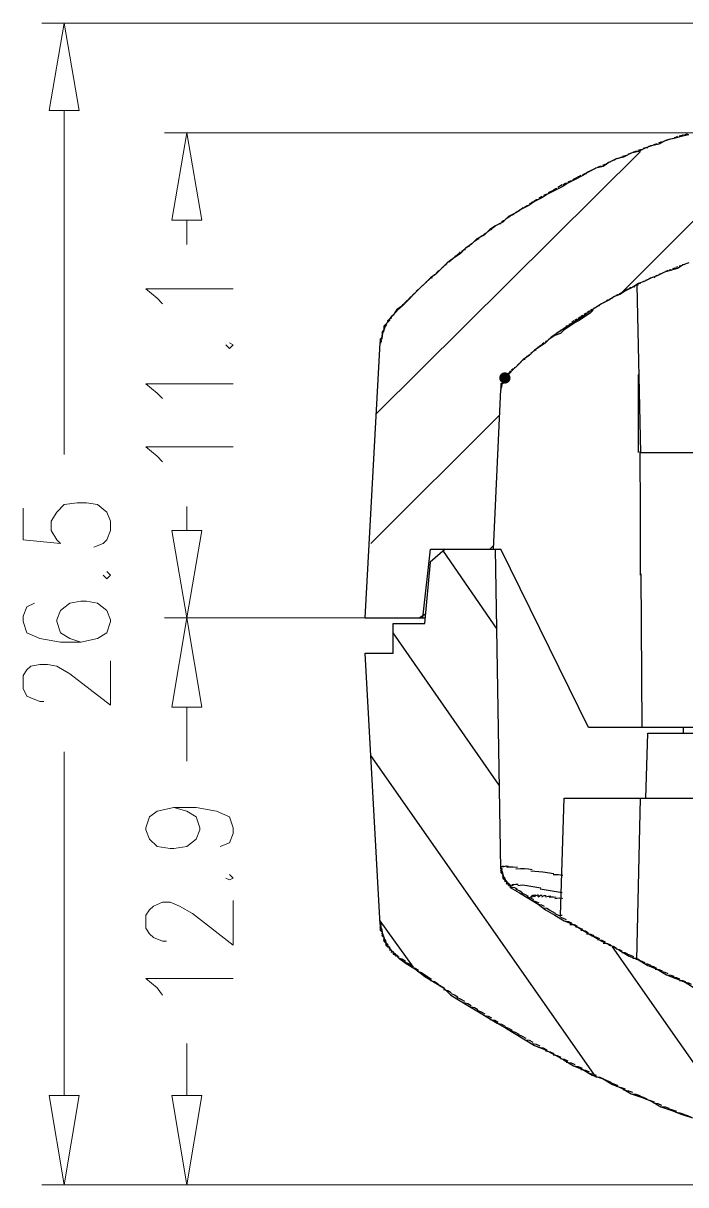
# Model space of a CAD drawing. Header units: millimetres. Extents: x 9 to 367, y 9 to 251.
# Drawn here: x 44.66 to 59.75, y 26.5 to 52.96 of the extents above; entities that cross this region are included whole.
import ezdxf

# ---------------------------------------------------------------- set-up
doc = ezdxf.new("R2010")
doc.units = ezdxf.units.MM
doc.layers.add('图层 1', color=7, linetype='Continuous')

msp = doc.modelspace()

# ---------------------------------------------------------------- hatches: boundary and pattern name
at = {"layer": '图层 1'}
h = msp.add_hatch(color=7, dxfattribs=at)
edge = h.paths.add_edge_path()
edge.add_arc((55.629775, 44.879401), 0.129804, 0, 360)

# ---------------------------------------------------------------- linework, layer by layer
at = {"layer": '图层 1', "color": 3, "lineweight": 5}
for points in [[(82.423035, 52.959035), (45.085035, 52.959035)], [(45.254263, 50.96951), (45.592929, 52.959176)], [(45.593071, 52.959035), (45.931737, 50.969369)], [(45.254263, 50.96951), (45.931596, 50.96951)], [(45.593071, 50.96951), (45.593071, 43.137843)], [(60.113298, 50.461333), (47.878965, 50.461333)], [(48.048404, 48.471808), (48.387071, 50.461474)], [(48.387071, 50.461333), (48.725737, 48.471667)], [(48.048404, 48.471808), (48.725737, 48.471808)], [(48.387071, 48.471808), (48.387071, 47.921122)], [(48.387071, 41.402141), (48.387071, 41.952474)], [(48.725702, 41.402141), (48.048369, 41.402141)], [(48.387071, 39.412228), (48.048404, 41.402247)], [(48.725702, 41.402141), (48.387035, 39.412122)], [(52.451071, 39.412228), (47.879071, 39.412228)], [(52.451071, 39.412228), (47.879071, 39.412228)], [(48.048404, 37.380333), (48.387071, 39.412333)], [(48.387071, 39.412228), (48.725737, 37.380227)], [(48.048404, 37.380333), (48.725737, 37.380333)], [(48.387071, 37.380333), (48.387071, 36.153019)], [(45.593071, 28.532631), (45.593071, 36.364298)], [(48.387071, 28.532631), (48.387071, 29.717965)], [(45.593071, 26.500702), (45.254404, 28.532702)], [(45.931737, 28.532631), (45.254404, 28.532631)], [(45.931737, 28.532631), (45.593071, 26.500631)], [(48.725702, 28.532631), (48.048369, 28.532631)], [(48.387071, 26.500702), (48.048404, 28.532702)], [(48.725702, 28.532631), (48.387035, 26.500631)], [(66.040071, 26.500702), (45.085071, 26.500702)], [(66.040071, 26.500702), (47.879071, 26.500702)]]:
    msp.add_lwpolyline(points, dxfattribs=at)
at = {"layer": '图层 1', "color": 7, "lineweight": 25}
for points in [[(59.817035, 50.418965), (59.647702, 50.376631), (59.478369, 50.334298), (59.309035, 50.291965), (59.139702, 50.207298), (58.970369, 50.164965), (58.843369, 50.122631), (58.674035, 50.037965), (58.504702, 49.995631), (58.335369, 49.911317), (58.166035, 49.868631), (57.996702, 49.783965), (57.869702, 49.699298), (57.700369, 49.656965), (57.531035, 49.572298), (57.404035, 49.487631), (57.234702, 49.402965), (57.065369, 49.318298), (56.938369, 49.233631), (56.769035, 49.148965), (56.599702, 49.064298), (56.472702, 48.979631), (56.303369, 48.894965), (56.176369, 48.810298), (56.007035, 48.725631), (55.880035, 48.640965), (55.710702, 48.556298), (55.583702, 48.429298), (55.414369, 48.344631), (55.287369, 48.259965), (55.160369, 48.133317), (54.991035, 48.048298), (54.864035, 47.921298), (54.737035, 47.836631), (54.610035, 47.709631), (54.483035, 47.624965), (54.313702, 47.497965), (54.186702, 47.370965), (54.059702, 47.243965), (53.932702, 47.159298), (53.805702, 47.032298), (53.678702, 46.905298), (53.551702, 46.778298), (53.424702, 46.651298), (53.297702, 46.524298), (53.170702, 46.439631), (53.086035, 46.312631)], [(59.351404, 50.291859), (59.303911, 50.28692), (59.246629, 50.269281)], [(59.478369, 50.334227), (59.364421, 50.308475)], [(59.562929, 50.376596), (59.537177, 50.36394), (59.482849, 50.346257)], [(59.690071, 50.418965), (59.656733, 50.401546), (59.601171, 50.383334)], [(59.817035, 50.418965), (59.776422, 50.43237), (59.719669, 50.419317)], [(58.631737, 50.037929), (58.598223, 50.033696), (58.543543, 50.013588)], [(58.758702, 50.080333), (58.716192, 50.077864), (58.659924, 50.058461)], [(58.885631, 50.122702), (58.834302, 50.121379), (58.776623, 50.102594)], [(58.970404, 50.165071), (58.947473, 50.1641), (58.893851, 50.145668)], [(59.097333, 50.207439), (59.066068, 50.20594), (59.011256, 50.188036)], [(59.224298, 50.249808), (59.184831, 50.246809), (59.128695, 50.228994)], [(57.954263, 49.741667), (57.906991, 49.743386), (57.851252, 49.721558)], [(58.039, 49.784035), (58.017922, 49.793075), (57.993756, 49.784779), (57.965622, 49.772746)], [(58.165965, 49.868808), (58.134523, 49.8472), (58.080592, 49.822947)], [(58.293071, 49.911176), (58.25131, 49.895169), (58.196057, 49.872018)], [(58.420035, 49.953192), (58.368486, 49.942036), (58.31138, 49.920031)], [(58.504596, 49.995561), (58.480519, 49.988329), (58.427338, 49.967339)], [(57.361702, 49.487773), (57.33617, 49.476969), (57.284444, 49.451084)], [(57.488667, 49.530141), (57.450611, 49.530891), (57.396944, 49.507563)], [(57.615596, 49.614526), (57.509763, 49.562667)], [(57.700369, 49.656929), (57.675498, 49.64154), (57.62311, 49.61636)], [(57.827298, 49.699298), (57.791006, 49.692948), (57.736987, 49.669665)], [(56.938298, 49.275894), (56.838462, 49.217686)], [(57.023035, 49.318263), (57.000193, 49.304725), (56.949305, 49.277693)], [(57.15, 49.360631), (57.113576, 49.361205), (57.060747, 49.336643)], [(57.276965, 49.445404), (57.17219, 49.394251)], [(56.472702, 49.022), (56.450301, 48.999643), (56.400382, 48.969083)], [(56.599631, 49.064369), (56.561487, 49.060135), (56.50932, 49.032619)], [(56.726596, 49.149106), (56.618646, 49.095131)], [(56.811333, 49.191474), (56.780068, 49.184242), (56.728431, 49.156902)], [(56.049298, 48.768071), (56.020591, 48.738702), (55.970981, 48.705629)], [(56.176404, 48.810474), (56.130058, 48.802493), (56.077626, 48.77308)], [(56.261, 48.894859), (56.234542, 48.870694), (56.1848, 48.83912)], [(56.387929, 48.937228), (56.344758, 48.932862), (56.292327, 48.904419)], [(55.626071, 48.471808), (55.599215, 48.460122), (55.550929, 48.428063)], [(55.753, 48.556192), (55.706345, 48.532203), (55.654928, 48.498689)], [(55.837596, 48.598596), (55.808801, 48.598287), (55.759632, 48.56861)], [(55.964702, 48.683333), (55.917077, 48.668869), (55.865219, 48.637472)], [(55.202667, 48.175192), (55.18613, 48.169327), (55.140225, 48.136739)], [(55.329596, 48.259929), (55.291232, 48.244495), (55.241754, 48.210541)], [(55.414369, 48.344667), (55.39157, 48.318826), (55.344166, 48.283989)], [(55.541298, 48.387071), (55.497774, 48.387203), (55.447106, 48.356379)], [(54.906369, 47.963667), (54.885202, 47.945014), (54.839694, 47.909692)], [(55.033333, 48.048404), (54.988354, 48.022475), (54.939142, 47.985962)], [(55.118071, 48.133141), (55.086938, 48.098833), (55.039401, 48.06188)], [(54.525369, 47.667369), (54.493883, 47.634428), (54.44811, 47.595402)], [(54.609929, 47.752141), (54.589468, 47.714482), (54.544666, 47.675236)], [(54.737071, 47.79451), (54.690945, 47.788557), (54.642173, 47.754293)], [(54.821631, 47.878894), (54.787677, 47.867076), (54.740493, 47.831975)], [(54.229071, 47.413474), (54.205743, 47.390323), (54.162043, 47.352091)], [(54.313667, 47.497859), (54.299379, 47.472503), (54.256517, 47.433653)], [(54.440596, 47.582631), (54.398968, 47.553836), (54.352049, 47.515251)], [(59.816965, 47.498035), (59.689965, 47.455349), (59.562965, 47.371035), (59.393631, 47.328702), (59.266631, 47.286369), (59.097298, 47.201702), (58.970298, 47.159369), (58.800965, 47.074702), (58.673965, 47.032369), (58.546965, 46.947702), (58.377631, 46.863035), (58.250631, 46.778016), (58.123631, 46.736035), (57.996631, 46.651369), (57.827298, 46.566702), (57.700298, 46.482035), (57.573298, 46.397016), (57.446298, 46.312702), (57.319298, 46.228035), (57.192298, 46.143369), (57.065298, 46.058349), (56.938298, 45.974035), (56.811298, 45.889369), (56.684298, 45.804702), (56.557298, 45.677702), (56.430298, 45.593035), (56.303298, 45.508369), (56.176298, 45.381369), (56.049298, 45.296702), (55.922298, 45.169702), (55.837631, 45.085035), (55.710631, 44.958035)], [(59.520737, 47.371106), (59.483651, 47.376706), (59.445243, 47.36405)], [(59.562929, 47.413474), (59.522713, 47.39513)], [(59.647702, 47.413474), (59.635443, 47.435479), (59.60043, 47.425469)], [(59.732263, 47.45549), (59.714139, 47.466735), (59.678288, 47.45549)], [(53.975, 47.159228), (53.928962, 47.140707), (53.882925, 47.102078)], [(54.059737, 47.243965), (54.020579, 47.224562), (53.975071, 47.186109)], [(54.144333, 47.328737), (54.112848, 47.307835), (54.068133, 47.269471)], [(58.885631, 47.116859), (58.867022, 47.112273), (58.832009, 47.096045)], [(58.970404, 47.159228), (58.944342, 47.148247), (58.907962, 47.131711)], [(59.054965, 47.159228), (59.021495, 47.178542), (58.984056, 47.166636)], [(59.097333, 47.201596), (59.093806, 47.213679), (59.060644, 47.200891)], [(59.181929, 47.243965), (59.171434, 47.248242), (59.137127, 47.234792)], [(59.266667, 47.286333), (59.249204, 47.282541), (59.21375, 47.267636)], [(59.351404, 47.328737), (59.327283, 47.315949), (59.290726, 47.300515)], [(59.436, 47.328737), (59.405397, 47.344039), (59.367914, 47.332618)], [(53.678737, 46.905333), (53.652896, 46.885445), (53.610651, 46.845714)], [(53.763298, 46.990071), (53.742484, 46.971153), (53.700504, 46.931862)], [(53.848035, 47.074808), (53.832601, 47.056243), (53.791238, 47.017305)], [(58.377667, 46.862929), (58.306758, 46.834002)], [(58.420035, 46.905333), (58.413994, 46.891487), (58.38123, 46.872878)], [(58.504596, 46.947702), (58.489735, 46.93046), (58.45556, 46.911366)], [(58.589369, 46.947702), (58.565997, 46.963401), (58.530455, 46.949466)], [(58.673929, 46.990071), (58.642224, 47.001315), (58.605491, 46.986896)], [(58.631737, 46.990071), (58.716404, 43.180071)], [(58.716298, 47.032439), (58.680667, 47.023972)], [(58.801071, 47.074808), (58.790179, 47.075646), (58.756268, 47.060344)], [(53.424631, 46.651404), (53.388163, 46.625034), (53.345609, 46.583318)], [(53.509404, 46.736176), (53.475802, 46.712187), (53.433204, 46.671265)], [(53.593965, 46.820561), (53.563846, 46.799085), (53.521293, 46.758825)], [(57.912071, 46.609035), (57.899679, 46.607007), (57.866915, 46.588574)], [(57.996631, 46.651404), (57.97401, 46.649111), (57.939481, 46.630943)], [(58.081369, 46.693808), (58.04856, 46.690721), (58.012577, 46.672288)], [(58.123596, 46.736176), (58.085849, 46.713951)], [(58.208333, 46.778192), (58.192943, 46.77246), (58.159297, 46.754556)], [(58.293071, 46.820561), (58.268112, 46.812535), (58.233098, 46.794455)], [(53.086, 46.312772), (53.043667, 46.270439), (53.001333, 46.228106), (53.001333, 46.185772), (52.959, 46.143439), (52.916667, 46.100753), (52.874333, 46.05842), (52.874333, 46.016439), (52.874333, 45.974106), (52.832, 45.931772), (52.832, 45.889439), (52.832, 45.847106), (52.832, 45.804772), (52.789667, 45.762086), (52.789667, 45.719753), (52.789667, 45.677773)], [(53.043631, 46.270404), (53.079747, 46.306564)], [(53.170737, 46.397157), (53.088187, 46.315313)], [(53.255333, 46.481929), (53.173136, 46.405024)], [(53.340071, 46.566667), (53.301618, 46.536989), (53.258932, 46.494347)], [(57.573404, 46.355141), (57.446404, 46.270474), (57.319404, 46.185808), (57.234737, 46.143122), (57.107737, 46.058455), (56.980737, 45.974141), (56.896071, 45.889474), (56.769071, 45.847141), (56.642071, 45.762122)], [(57.404071, 46.312772), (57.397985, 46.30144), (57.367029, 46.280317)], [(57.488667, 46.355141), (57.470499, 46.346454), (57.437514, 46.325861)], [(57.573404, 46.397157), (57.543021, 46.390983), (57.50814, 46.371051)], [(57.573404, 46.355141), (57.612165, 46.393814), (57.640079, 46.421111)], [(57.615596, 46.439526), (57.57926, 46.415537)], [(57.700369, 46.481929), (57.683876, 46.478887), (57.65098, 46.459704)], [(57.784929, 46.524298), (57.75728, 46.521917), (57.722488, 46.503131)], [(57.827298, 46.566667), (57.79449, 46.546206)], [(52.874298, 46.058526), (52.913324, 46.068139)], [(52.874298, 46.016474), (52.909179, 46.054178)], [(52.874298, 46.016474), (52.905122, 46.04549)], [(52.916667, 46.100894), (52.941852, 46.126785), (52.955428, 46.141331), (52.963233, 46.151341)], [(52.916667, 46.100894), (52.950489, 46.132953)], [(52.916667, 46.100894), (52.945594, 46.124663)], [(52.916667, 46.100894), (52.94092, 46.116328)], [(52.916667, 46.100894), (52.93629, 46.107817)], [(52.916667, 46.058526), (52.93166, 46.094024)], [(52.916667, 46.058526), (52.927338, 46.085557)], [(52.916667, 46.058526), (52.92284, 46.07687)], [(52.959035, 46.185631), (52.9974, 46.207945)], [(52.959035, 46.185631), (52.991976, 46.200228)], [(52.959035, 46.185631), (52.986596, 46.192334)], [(52.959035, 46.143263), (52.981172, 46.178893)], [(52.959035, 46.143263), (52.976057, 46.171132)], [(52.959035, 46.143263), (52.970809, 46.162974)], [(52.959035, 46.143263), (52.969266, 46.160549)], [(53.001404, 46.228), (53.037343, 46.258736)], [(53.001404, 46.228), (53.031434, 46.251239)], [(53.001404, 46.228), (53.025569, 46.243963)], [(53.001404, 46.228), (53.019704, 46.236246)], [(53.001404, 46.185631), (53.013883, 46.223379)], [(53.001404, 46.185631), (53.008283, 46.215794)], [(53.043631, 46.270404), (53.073529, 46.299861)], [(53.043631, 46.270404), (53.067091, 46.292673)], [(53.043631, 46.270404), (53.060873, 46.28575)], [(53.043631, 46.270404), (53.059154, 46.283104)], [(53.043631, 46.228), (53.048703, 46.26588)], [(57.065263, 46.058526), (57.051108, 46.065228), (57.019754, 46.045473)], [(57.15, 46.100894), (57.122086, 46.112007), (57.088617, 46.093486)], [(57.192369, 46.185631), (57.188003, 46.164156), (57.157444, 46.140829)], [(57.276965, 46.228), (57.259326, 46.210273), (57.22687, 46.187783)], [(57.361702, 46.270404), (57.296791, 46.234068)], [(52.789702, 45.762227), (52.8267, 45.793625)], [(52.789702, 45.762227), (52.825156, 45.784232)], [(52.789702, 45.762227), (52.823613, 45.774927)], [(52.831929, 45.931737), (52.870603, 45.963399)], [(52.831929, 45.931737), (52.86734, 45.954315)], [(52.831929, 45.931737), (52.864385, 45.945055)], [(52.831929, 45.889369), (52.861342, 45.930732), (52.867207, 45.940874)], [(52.831929, 45.889369), (52.85852, 45.921383)], [(52.831929, 45.889369), (52.855742, 45.912255)], [(52.831929, 45.889369), (52.852964, 45.902995)], [(52.831929, 45.847), (52.85045, 45.888407), (52.854154, 45.898858)], [(52.831929, 45.847), (52.847981, 45.879147)], [(52.831929, 45.847), (52.845511, 45.869754)], [(52.831929, 45.847), (52.843351, 45.860494)], [(52.831929, 45.804596), (52.84119, 45.845827), (52.843571, 45.856102)], [(52.831929, 45.804596), (52.839029, 45.836434)], [(52.831929, 45.804596), (52.837309, 45.827042)], [(52.831929, 45.804596), (52.836868, 45.824352)], [(52.831929, 45.762227), (52.833605, 45.803062), (52.834752, 45.813733)], [(52.874298, 46.016474), (52.900977, 46.036715)], [(52.874298, 46.016474), (52.89714, 46.027896)], [(52.874298, 45.974106), (52.893392, 46.013661), (52.897934, 46.023847)], [(52.874298, 45.974106), (52.889688, 46.00493)], [(52.874298, 45.974106), (52.886116, 45.995758)], [(52.874298, 45.974106), (52.885587, 45.993156)], [(52.874298, 45.931737), (52.879193, 45.972527), (52.881706, 45.98289)], [(56.726596, 45.847), (56.711779, 45.824069), (56.681088, 45.799022)], [(56.811333, 45.889369), (56.747833, 45.849505)], [(56.853737, 45.931737), (56.845491, 45.921683), (56.815284, 45.898929)], [(56.938298, 45.974106), (56.915544, 45.970093), (56.883265, 45.948353)], [(56.980667, 46.016474), (56.951386, 45.997072)], [(52.451071, 39.412228), (52.789737, 45.677914)], [(52.451071, 39.412228), (52.789737, 45.677914)], [(52.789702, 45.719859), (52.811177, 45.745606), (52.822334, 45.760208), (52.827449, 45.770659)], [(52.789702, 45.719859), (52.821143, 45.750903)], [(52.789702, 45.719859), (52.820173, 45.741246)], [(52.789702, 45.719859), (52.818938, 45.731986)], [(52.789702, 45.677843), (52.818012, 45.717398), (52.82251, 45.727585)], [(52.789702, 45.677843), (52.817351, 45.707961)], [(52.789702, 45.677843), (52.816469, 45.698569)], [(52.789702, 45.677843), (52.815984, 45.689176)], [(56.345737, 45.508333), (56.318662, 45.511508), (56.286823, 45.489283)], [(56.387929, 45.593071), (56.380477, 45.568023), (56.351593, 45.541918)], [(56.472702, 45.635474), (56.448272, 45.618982), (56.416963, 45.594552)], [(56.515071, 45.677843), (56.482262, 45.646093)], [(56.599631, 45.719859), (56.579435, 45.719638), (56.548126, 45.697987)], [(56.642035, 45.762227), (56.630377, 45.760938), (56.614519, 45.748822)], [(56.006929, 45.254439), (55.969535, 45.219514)], [(56.091667, 45.296808), (56.063356, 45.297602), (56.0324, 45.274583)], [(56.134035, 45.381192), (56.123893, 45.355484), (56.09523, 45.328981)], [(56.218631, 45.423596), (56.159012, 45.382674)], [(56.261, 45.465965), (56.2229, 45.436331)], [(55.710631, 44.958141), (55.719319, 44.990156)], [(55.710631, 44.958141), (55.715614, 44.986584)], [(55.710631, 44.958141), (55.711954, 44.98288)], [(55.753, 45.042561), (55.749649, 45.023908), (55.723014, 44.997052)], [(55.837596, 45.084929), (55.813695, 45.078183), (55.783974, 45.053179)], [(55.879965, 45.127298), (55.845392, 45.108954)], [(55.964702, 45.212071), (55.907199, 45.164446)], [(55.710631, 44.958141), (55.668298, 44.958141), (55.668298, 44.915808), (55.625965, 44.915808), (55.625965, 44.873474), (55.583631, 44.831141), (55.583631, 44.788808), (55.583631, 44.746122), (55.541298, 44.746122), (55.541298, 44.703788), (55.541298, 44.661455), (55.541298, 44.619474)], [(55.541298, 44.746263), (55.577017, 44.763196)], [(55.541298, 44.746263), (55.575606, 44.757949)], [(55.541298, 44.746263), (55.574239, 44.752877)], [(55.541298, 44.746263), (55.573136, 44.747762)], [(55.541298, 44.703894), (55.561627, 44.726384), (55.571902, 44.737232)], [(55.541298, 44.703894), (55.570711, 44.732249)], [(55.541298, 44.703894), (55.569476, 44.727001)], [(55.541298, 44.703894), (55.56855, 44.72193)], [(55.541298, 44.703894), (55.567624, 44.716815)], [(55.583702, 44.831035), (55.606566, 44.851998), (55.617921, 44.862212)], [(55.583702, 44.831035), (55.61532, 44.857538)], [(55.583702, 44.831035), (55.612982, 44.852731)], [(55.583702, 44.831035), (55.610557, 44.848145)], [(55.583702, 44.831035), (55.608396, 44.843206)], [(55.583702, 44.831035), (55.606059, 44.838311)], [(55.583702, 44.831035), (55.603766, 44.833637)], [(55.583702, 44.831035), (55.601782, 44.828654)], [(55.583702, 44.788667), (55.599621, 44.818565)], [(55.583702, 44.788667), (55.597593, 44.813626)], [(55.583702, 44.788667), (55.59574, 44.808555)], [(55.583702, 44.788667), (55.593756, 44.803748)], [(55.583702, 44.746263), (55.586965, 44.778321)], [(55.583702, 44.746263), (55.585289, 44.773338)], [(55.583702, 44.746263), (55.583746, 44.768091)], [(55.626071, 44.915773), (55.660246, 44.930721)], [(55.626071, 44.915773), (55.657159, 44.9264)], [(55.626071, 44.915773), (55.65394, 44.922255)], [(55.626071, 44.915773), (55.650985, 44.918066)], [(55.626071, 44.915773), (55.647899, 44.913479)], [(55.626071, 44.873404), (55.644856, 44.904096)], [(55.626071, 44.873404), (55.642078, 44.899465)], [(55.626071, 44.873404), (55.639167, 44.894835)], [(55.626071, 44.873404), (55.636522, 44.890514)], [(55.668263, 44.958141), (55.703188, 44.979175)], [(55.668263, 44.958141), (55.699484, 44.97578)], [(55.668263, 44.958141), (55.695779, 44.971767)], [(55.668263, 44.958141), (55.692384, 44.968019)], [(55.668263, 44.958141), (55.688724, 44.964227)], [(55.668263, 44.958141), (55.685328, 44.960346)], [(55.668263, 44.958141), (55.681933, 44.956289)], [(55.668263, 44.915773), (55.678537, 44.947126)], [(55.668263, 44.915773), (55.675142, 44.943113)], [(55.668263, 44.915773), (55.672011, 44.938924)], [(55.668263, 44.915773), (55.66866, 44.934911)], [(58.673929, 43.180141), (58.673929, 44.958141)], [(55.372, 40.978737), (55.541333, 44.619404)], [(55.372, 40.978737), (55.541333, 44.619404)], [(55.541298, 44.703894), (55.566742, 44.711567)], [(55.541298, 44.703894), (55.566081, 44.706584)], [(55.541298, 44.703894), (55.565155, 44.701337)], [(55.541298, 44.661526), (55.564537, 44.691071)], [(55.541298, 44.661526), (55.56392, 44.685823)], [(55.541298, 44.661526), (55.563303, 44.68062)], [(55.541298, 44.661526), (55.562729, 44.675504)], [(55.541298, 44.661526), (55.562244, 44.670257)], [(55.541298, 44.661526), (55.561936, 44.665318)], [(55.541298, 44.661526), (55.561627, 44.66007)], [(58.716298, 40.386176), (58.719958, 41.806901), (58.711712, 43.206987)], [(58.716298, 43.180141), (64.177298, 43.180141)], [(53.763298, 39.412228), (53.932631, 40.978561)], [(53.763298, 39.412228), (53.932631, 40.978561)], [(54.271263, 40.978737), (53.932596, 40.682404)], [(54.271263, 40.978737), (53.932596, 40.682404)], [(53.932631, 40.978737), (55.541298, 40.978737)], [(53.932631, 40.978737), (55.371965, 40.978737)], [(54.271263, 40.978737), (55.414263, 40.978737)], [(55.541298, 33.697157), (55.414298, 40.978843)], [(55.541298, 33.697157), (55.414298, 40.978843)], [(57.531035, 36.914526), (55.541369, 40.978878)], [(53.805667, 39.285474), (53.932667, 40.682474)], [(53.805667, 39.285474), (53.932667, 40.682474)], [(58.758702, 36.914526), (58.732596, 40.414081)], [(52.451071, 39.412228), (53.805737, 39.412228)], [(52.451071, 39.412228), (53.763404, 39.412228)], [(53.086, 39.285474), (53.805667, 39.285474)], [(53.086, 38.608141), (53.086, 39.285474)], [(53.086, 39.285474), (53.805667, 39.285474)], [(53.086, 38.608141), (53.086, 39.285474)], [(52.789702, 32.427298), (52.451035, 38.608317)], [(52.789702, 32.427298), (52.451035, 38.608317)], [(52.451071, 38.608141), (53.086071, 38.608141)], [(52.451071, 38.608141), (53.086071, 38.608141)], [(64.219667, 36.914526), (57.531, 36.914526)], [(58.843263, 35.306035), (58.885596, 36.787702)], [(58.885631, 36.787773), (64.007965, 36.787773)], [(59.690071, 36.914526), (59.690071, 36.787878)], [(56.895929, 32.638824), (56.980596, 35.306176)], [(56.980667, 35.306035), (65.955333, 35.306035)], [(58.631737, 31.622859), (58.716404, 35.305859)], [(55.541298, 33.739526), (55.576708, 33.755842), (55.60127, 33.762103)], [(55.541298, 33.697157), (55.567051, 33.716427)], [(55.541298, 33.697157), (55.567227, 33.710122)], [(55.541298, 33.697157), (55.567536, 33.703772)], [(55.541298, 33.697157), (55.541298, 33.655176), (55.541298, 33.612843), (55.583631, 33.57051), (55.583631, 33.528176), (55.583631, 33.48549), (55.625965, 33.443157), (55.668298, 33.400824), (55.668298, 33.35849), (55.710631, 33.35849), (55.710631, 33.31651), (55.752965, 33.31651), (55.752965, 33.274176)], [(55.541298, 33.655141), (55.567977, 33.691918)], [(55.541298, 33.655141), (55.568418, 33.685656)], [(55.541298, 33.655141), (55.569035, 33.679218)], [(55.541298, 33.655141), (55.569785, 33.673)], [(55.541298, 33.655141), (55.570446, 33.666254)], [(55.541298, 33.655141), (55.571328, 33.660036)], [(55.541298, 33.612773), (55.572387, 33.648271)], [(55.541298, 33.612773), (55.573489, 33.641788)], [(55.541298, 33.612773), (55.574547, 33.635306)], [(55.541298, 33.612773), (55.575782, 33.629133)], [(55.541298, 33.612773), (55.577281, 33.622342)], [(55.583702, 33.739526), (55.656154, 33.764), (55.709291, 33.761751)], [(55.583702, 33.570404), (55.583922, 33.610841)], [(55.583702, 33.570404), (55.585466, 33.604359)], [(55.668263, 33.739526), (55.808316, 33.746228), (55.917677, 33.735998)], [(55.879965, 33.697157), (55.985335, 33.70736), (56.07999, 33.705227), (56.167501, 33.694825), (56.25144, 33.680224)], [(56.218631, 33.655141), (56.492872, 33.632299), (56.742506, 33.589877)], [(55.583702, 33.570404), (55.587274, 33.598053)], [(55.583702, 33.570404), (55.589126, 33.591394)], [(55.583702, 33.570404), (55.590713, 33.585221)], [(55.583702, 33.570404), (55.593227, 33.583104)], [(55.583702, 33.528), (55.594947, 33.567202)], [(55.583702, 33.528), (55.596975, 33.560852)], [(55.583702, 33.528), (55.599268, 33.554547)], [(55.583702, 33.528), (55.601605, 33.548505)], [(55.583702, 33.528), (55.604031, 33.542199)], [(55.583702, 33.528), (55.606677, 33.535849)], [(55.583702, 33.485631), (55.609278, 33.524525)], [(55.583702, 33.485631), (55.612056, 33.51844)], [(55.583702, 33.485631), (55.614835, 33.512443)], [(55.583702, 33.485631), (55.617745, 33.506269)], [(55.626071, 33.485631), (55.624659, 33.505387)], [(55.626071, 33.485631), (55.628187, 33.498331)], [(55.626071, 33.443263), (55.632465, 33.483215)], [(55.626071, 33.443263), (55.635728, 33.477174)], [(55.626071, 33.443263), (55.639256, 33.471617)], [(55.626071, 33.443263), (55.642651, 33.465752)], [(55.626071, 33.443263), (55.646179, 33.460284)], [(55.626071, 33.443263), (55.649883, 33.454463)], [(55.626071, 33.443263), (55.653587, 33.449172)], [(55.626071, 33.400894), (55.647039, 33.424916), (55.657291, 33.438024)], [(55.668263, 33.400894), (55.666587, 33.4326)], [(55.668263, 33.400894), (55.670468, 33.427353)], [(55.668263, 33.400894), (55.67448, 33.421973)], [(55.668263, 33.400894), (55.678626, 33.416857)], [(55.668263, 33.400894), (55.682947, 33.41161)], [(55.668263, 33.400894), (55.687092, 33.406627)], [(55.668263, 33.358526), (55.691546, 33.396229)], [(55.668263, 33.358526), (55.695868, 33.39129)], [(55.668263, 33.358526), (55.700366, 33.386483)], [(55.710631, 33.358526), (55.710146, 33.381544)], [(55.710631, 33.358526), (55.714777, 33.377046)], [(55.710631, 33.358526), (55.719407, 33.372284)], [(55.710631, 33.358526), (55.724213, 33.367654)], [(55.710631, 33.358526), (55.728976, 33.363288)], [(55.710631, 33.316474), (55.733871, 33.353648)], [(55.710631, 33.316474), (55.738677, 33.349327)], [(55.710631, 33.316474), (55.743616, 33.345182)], [(55.753, 33.316474), (55.753882, 33.34086)], [(55.795404, 33.316474), (55.809559, 33.343903), (55.831387, 33.350694)], [(55.795404, 33.316474), (55.845223, 33.338694), (55.881746, 33.34871), (55.9102, 33.350457), (55.935809, 33.347872)], [(56.726596, 33.570404), (56.845262, 33.568199), (56.952021, 33.550648)], [(55.753, 33.316474), (55.758953, 33.336803)], [(55.753, 33.316474), (55.764068, 33.333099)], [(55.753, 33.316474), (55.76914, 33.329086)], [(55.753, 33.316474), (55.774255, 33.325117)], [(55.753, 33.316474), (55.779502, 33.321634)], [(55.753, 33.274106), (55.774459, 33.29923), (55.784706, 33.312647)], [(55.753, 33.274106), (55.806209, 33.278119), (55.848206, 33.27049), (55.882729, 33.255056), (55.913514, 33.235653)], [(55.753, 33.274106), (55.964667, 33.147106), (56.176333, 33.019753), (56.388, 32.893106), (56.557333, 32.766106), (56.769, 32.638753), (56.980667, 32.512106), (57.192333, 32.427439), (57.404, 32.300086), (57.615667, 32.173439), (57.827333, 32.046439), (58.039, 31.96142), (58.250667, 31.834772), (58.462333, 31.707772), (58.674, 31.622753), (58.885667, 31.496106), (59.097333, 31.411439), (59.309, 31.284086), (59.520667, 31.199772), (59.732333, 31.115106), (59.944, 30.988106)], [(55.879965, 33.231737), (55.970099, 33.195269), (56.034834, 33.15589)], [(55.922333, 33.316474), (56.033502, 33.330365), (56.134353, 33.319649)], [(56.006929, 33.147), (56.092346, 33.11525), (56.15686, 33.07715)], [(56.134035, 33.316474), (56.45083, 33.261088)], [(56.218631, 33.062228), (56.266212, 33.093669), (56.28707, 33.099975)], [(56.218631, 33.062228), (56.242444, 33.084452), (56.254615, 33.091861)], [(56.218631, 33.062228), (56.233272, 33.07356)], [(56.261, 33.062228), (56.307831, 33.09799), (56.335083, 33.103855)], [(56.303369, 33.062228), (56.337544, 33.086371), (56.362723, 33.098475), (56.38195, 33.10251), (56.398266, 33.102444)], [(56.387929, 33.062228), (56.404245, 33.097197)], [(56.387929, 33.062228), (56.441463, 33.094771), (56.476477, 33.097153)], [(56.938298, 33.147), (56.430298, 33.231667)], [(56.472702, 33.062228), (56.522796, 33.088068), (56.569716, 33.086922)], [(56.557263, 33.062228), (56.622527, 33.077044), (56.678266, 33.072811)], [(56.134035, 33.062228), (56.215174, 33.035857), (56.27938, 32.998375)], [(56.218631, 33.019859), (56.232081, 33.060428)], [(56.218631, 33.019859), (56.232831, 33.055578)], [(56.218631, 33.019859), (56.234286, 33.051124)], [(56.218631, 33.019859), (56.239269, 33.041952)], [(56.261, 32.977843), (56.338302, 32.956809), (56.402111, 32.920693)], [(56.387929, 32.893071), (56.461704, 32.878518), (56.52516, 32.843329)], [(56.642035, 33.062228), (56.735213, 33.062624), (56.801138, 33.054819)], [(56.768965, 33.019859), (56.865846, 33.039438), (56.938651, 33.032559)], [(56.938298, 33.019859), (56.942884, 33.031853)], [(56.515071, 32.808333), (56.585935, 32.800793), (56.649126, 32.767058)], [(56.642035, 32.765965), (56.773269, 32.691176)], [(56.768965, 32.681192), (56.897729, 32.615576)], [(56.895929, 32.638824), (56.938263, 32.638824)], [(56.895929, 32.596808), (56.960223, 32.575994), (57.022929, 32.541422)], [(52.789702, 32.427298), (52.81078, 32.447891)], [(52.789702, 32.427298), (52.811706, 32.436294)], [(52.789702, 32.384929), (52.812632, 32.419149), (52.815455, 32.430085)], [(52.789702, 32.427298), (52.789702, 32.384965), (52.789702, 32.342631), (52.789702, 32.300298), (52.832035, 32.258317), (52.832035, 32.215631), (52.832035, 32.173298), (52.874369, 32.130965), (52.874369, 32.088631), (52.874369, 32.046298), (52.916702, 32.003965), (52.916702, 31.961631), (52.959035, 31.919651), (53.001369, 31.919651), (53.001369, 31.876965), (53.043702, 31.834631), (53.086035, 31.792298), (53.086035, 31.749965), (53.128369, 31.749965), (53.170702, 31.707631), (53.213035, 31.665298)], [(52.789702, 32.384929), (52.813691, 32.407243)], [(52.789702, 32.384929), (52.814926, 32.395513)], [(52.789702, 32.342561), (52.81616, 32.378456), (52.819335, 32.38948)], [(52.789702, 32.342561), (52.817836, 32.366726)], [(52.789702, 32.342561), (52.819512, 32.354996)], [(52.789702, 32.300192), (52.821496, 32.337807), (52.82498, 32.349228)], [(52.789702, 32.300192), (52.823525, 32.325901)], [(52.831929, 32.300192), (52.829813, 32.322064)], [(52.831929, 32.258141), (52.833473, 32.297123), (52.832635, 32.308588)], [(52.831929, 32.258141), (52.836207, 32.285349)], [(56.980667, 32.512071), (57.08037, 32.500517), (57.148589, 32.467268)], [(57.107631, 32.427298), (57.162626, 32.432083), (57.206277, 32.425622), (57.242321, 32.411621), (57.274495, 32.393784)], [(57.234737, 32.384929), (57.332501, 32.35631), (57.400896, 32.321077)], [(57.361702, 32.300192), (57.459157, 32.282553), (57.527507, 32.249039)], [(52.831929, 32.258141), (52.83872, 32.273619)], [(52.831929, 32.215772), (52.841763, 32.256562), (52.841807, 32.267984)], [(52.831929, 32.215772), (52.84485, 32.244833)], [(52.831929, 32.215772), (52.848069, 32.233103)], [(52.831929, 32.173404), (52.851465, 32.216046), (52.852743, 32.227732)], [(52.831929, 32.173404), (52.855125, 32.204316), (52.856624, 32.214326)], [(52.831929, 32.173404), (52.858829, 32.192718)], [(52.831929, 32.173404), (52.862842, 32.181033)], [(52.874298, 32.131035), (52.87227, 32.164285), (52.869712, 32.17478)], [(52.874298, 32.131035), (52.876459, 32.152819)], [(52.874298, 32.131035), (52.87959, 32.148321)], [(52.874298, 32.088667), (52.885543, 32.124518), (52.884881, 32.135233)], [(52.874298, 32.088667), (52.890173, 32.113273)], [(52.874298, 32.088667), (52.895112, 32.101984)], [(52.874298, 32.046263), (52.900315, 32.085377), (52.901462, 32.09671)], [(52.874298, 32.046263), (52.905431, 32.07422)], [(52.916667, 32.046263), (52.913492, 32.070957)], [(52.916667, 32.003894), (52.921782, 32.046933), (52.919489, 32.058222)], [(52.916667, 32.003894), (52.927382, 32.035997)], [(52.916667, 32.003894), (52.933203, 32.025193)], [(57.488667, 32.215772), (57.586298, 32.209334), (57.654825, 32.178025)], [(57.615596, 32.173404), (57.71358, 32.141874), (57.78246, 32.107434)], [(57.742737, 32.088667), (57.841383, 32.069793), (57.910659, 32.037161)], [(52.916667, 32.003894), (52.939244, 32.014257)], [(52.916667, 31.961526), (52.945374, 31.998435), (52.9463, 32.009151)], [(52.959035, 31.961526), (52.957007, 31.987896)], [(52.959035, 31.961526), (52.963489, 31.977356)], [(52.959035, 31.91951), (52.970104, 31.961755), (52.968207, 31.972779)], [(52.959035, 31.91951), (52.976895, 31.951436)], [(52.959035, 31.91951), (52.983686, 31.941117)], [(52.959035, 31.91951), (52.990785, 31.931195)], [(53.001404, 31.877141), (53.00308, 31.915991), (52.999993, 31.92653)], [(53.001404, 31.877141), (53.010444, 31.906069)], [(53.001404, 31.877141), (53.017852, 31.896323)], [(53.001404, 31.877141), (53.02526, 31.886622)], [(53.001404, 31.834737), (53.022945, 31.85839), (53.032977, 31.871823)], [(53.043631, 31.834737), (53.046189, 31.86243)], [(53.043631, 31.834737), (53.054038, 31.853126)], [(53.043631, 31.834737), (53.062064, 31.844042)], [(53.043631, 31.792369), (53.070222, 31.829763)], [(53.086, 31.792369), (53.083839, 31.820767)], [(53.086, 31.792369), (53.092174, 31.811992)], [(53.086, 31.792369), (53.100684, 31.803349)], [(53.086, 31.75), (53.109151, 31.789643)], [(53.086, 31.75), (53.117926, 31.781309)], [(53.128369, 31.75), (53.13194, 31.772975)], [(53.128369, 31.75), (53.140848, 31.764949)], [(53.128369, 31.75), (53.149668, 31.757056)], [(57.869667, 32.003894), (57.969547, 31.998206), (58.039, 31.967911)], [(57.996631, 31.961526), (58.098055, 31.932686), (58.167729, 31.899084)], [(58.165965, 31.877141), (58.232111, 31.862545), (58.297198, 31.83128)], [(58.293071, 31.792369), (58.361201, 31.79281), (58.426421, 31.764146)], [(53.128369, 31.707631), (53.149232, 31.73081), (53.158752, 31.743835)], [(53.170737, 31.707631), (53.173163, 31.736295)], [(53.170737, 31.707631), (53.182291, 31.72871)], [(53.170737, 31.707631), (53.191551, 31.721434)], [(53.170737, 31.707631), (53.200944, 31.714158)], [(53.212929, 31.665263), (53.215663, 31.701863)], [(53.212929, 31.665263), (53.382263, 31.538616), (53.593929, 31.411263), (53.805596, 31.241929), (54.017263, 31.114929), (54.228929, 30.987929), (54.398263, 30.818949), (54.609929, 30.691596), (54.821596, 30.564596), (55.033263, 30.437949), (55.244929, 30.310596), (55.456596, 30.183596), (55.668263, 30.056596), (55.879929, 29.929596), (56.091596, 29.802949), (56.303263, 29.675596), (56.514929, 29.590929), (56.768929, 29.463929), (56.980596, 29.336929), (57.192263, 29.209929), (57.403929, 29.125263), (57.615596, 28.998263), (57.869596, 28.913596), (58.081263, 28.786596), (58.292929, 28.702282), (58.504596, 28.574929), (58.758596, 28.490263), (58.970263, 28.405596), (59.181929, 28.278596), (59.435929, 28.193929), (59.647596, 28.109263), (59.901596, 28.024949)], [(53.212929, 31.665263), (53.293804, 31.644934), (53.367799, 31.596824)], [(53.340071, 31.58049), (53.437525, 31.542302), (53.514343, 31.491943)], [(58.420035, 31.75), (58.490811, 31.729054), (58.55656, 31.697789)], [(58.547, 31.665263), (58.620466, 31.660368), (58.687053, 31.631396)], [(58.673929, 31.622859), (58.750791, 31.597812), (58.817863, 31.566414)], [(58.801071, 31.538474), (58.881195, 31.530581), (58.948884, 31.501786)], [(58.928, 31.496106), (59.012005, 31.469295), (59.0804, 31.43825)], [(53.509404, 31.453737), (53.58728, 31.43504), (53.661451, 31.387768)], [(53.636333, 31.368965), (53.732333, 31.333863), (53.809547, 31.285004)], [(53.805667, 31.284228), (53.958067, 31.182627)], [(59.054965, 31.411333), (59.143027, 31.403043), (59.212304, 31.374644)], [(59.181929, 31.368965), (59.274313, 31.342859), (59.344207, 31.31252)], [(59.309035, 31.284228), (59.406093, 31.277922), (59.476957, 31.250714)], [(59.436, 31.241859), (59.538129, 31.219237), (59.609567, 31.190001)], [(53.932631, 31.157439), (54.029469, 31.128555), (54.107256, 31.080886)], [(54.101965, 31.072702), (54.257187, 30.980274)], [(59.605333, 31.157439), (59.675712, 31.155543), (59.742917, 31.12957)], [(59.732263, 31.115071), (59.808198, 31.097917), (59.876196, 31.069915)], [(54.229071, 30.945561), (54.328951, 30.925893), (54.407929, 30.880297)], [(54.398404, 30.861176), (54.482145, 30.828589), (54.559271, 30.781449)], [(54.525369, 30.776404), (54.630893, 30.731866), (54.711282, 30.683623)], [(54.694667, 30.649298), (54.785242, 30.630601), (54.863647, 30.586504)], [(54.821631, 30.564526), (54.935094, 30.53551), (55.01707, 30.490089)], [(54.990965, 30.480141), (55.09058, 30.441159), (55.170881, 30.394769)], [(55.160298, 30.353), (55.246817, 30.342196), (55.325398, 30.300436)], [(55.287404, 30.268263), (55.398044, 30.249477), (55.480373, 30.206879)], [(55.456737, 30.183526), (55.55525, 30.157552), (55.636301, 30.114381)], [(55.626071, 30.099106), (55.71303, 30.066209), (55.792582, 30.0222)], [(55.753, 30.014369), (55.866065, 29.976004), (55.949497, 29.931819)], [(55.922333, 29.929596), (56.024903, 29.886204), (56.106836, 29.841754)], [(56.091667, 29.802843), (56.184139, 29.792083), (56.265233, 29.752749)], [(56.261, 29.718071), (56.344035, 29.7044), (56.423631, 29.664801)], [(56.387929, 29.633333), (56.498834, 29.617106), (56.583016, 29.577594)], [(56.557263, 29.548596), (56.659701, 29.530869), (56.742824, 29.491446)], [(56.726596, 29.463824), (56.820876, 29.445391), (56.902985, 29.406321)], [(56.895929, 29.379439), (56.982713, 29.360786), (57.064204, 29.322289)], [(57.023035, 29.294667), (57.139628, 29.276984), (57.22553, 29.238928)], [(57.192369, 29.209929), (57.302347, 29.194143), (57.387455, 29.15666)], [(57.361702, 29.125192), (57.465375, 29.112051), (57.549732, 29.075098)], [(57.531035, 29.040773), (57.628887, 29.030674), (57.712716, 28.994911)], [(57.700369, 28.956035), (57.792885, 28.950347), (57.876405, 28.915819)], [(57.869667, 28.913667), (58.040058, 28.837467)], [(58.039, 28.828894), (58.204453, 28.760102)], [(58.165965, 28.74451), (58.282161, 28.719859), (58.369517, 28.683832)], [(58.335298, 28.659737), (58.447658, 28.642848), (58.534617, 28.608232)], [(58.504596, 28.575), (58.613737, 28.566974), (58.700388, 28.534078)], [(58.673929, 28.532631), (58.78016, 28.497177), (58.866546, 28.460665)], [(58.843263, 28.447859), (58.947068, 28.422856), (59.03341, 28.388592)], [(59.012596, 28.363474), (59.114108, 28.349628), (59.200274, 28.317261)], [(59.181929, 28.278737), (59.281766, 28.27715), (59.367843, 28.246987)], [(59.351404, 28.236333), (59.449564, 28.210757), (59.535554, 28.177772)], [(59.520737, 28.151596), (59.617839, 28.140131), (59.703829, 28.109616)], [(59.690071, 28.109228), (59.786423, 28.075758), (59.872457, 28.042553)]]:
    msp.add_lwpolyline(points, dxfattribs=at)
at = {"layer": '图层 1', "color": 2, "lineweight": 25}
for points in [[(58.250702, 46.778192), (61.933702, 50.461192)], [(52.704965, 44.068965), (58.716298, 50.037965)], [(52.578, 41.10549), (55.499, 44.02649)], [(55.287404, 40.978737), (55.372071, 41.063404)], [(55.456737, 39.158333), (54.229071, 40.936333)], [(53.678737, 39.412228), (53.805737, 39.496894)], [(55.498929, 35.602298), (53.085929, 39.073631)], [(57.700369, 28.956035), (52.578035, 36.279702)], [(53.551596, 31.453737), (52.789596, 32.512071)], [(61.129263, 27.559035), (58.081263, 31.919369)]]:
    msp.add_lwpolyline(points, dxfattribs=at)
at = {"layer": '图层 1', "color": 7, "lineweight": 5}
for points in [[(47.836702, 46.566667), (47.709702, 46.693667), (47.455702, 46.905333), (49.445369, 46.905333)], [(49.276071, 45.635474), (49.360737, 45.550808), (49.445404, 45.635474), (49.360737, 45.677808)], [(47.836702, 44.407631), (47.709702, 44.534631), (47.455702, 44.746298), (49.445369, 44.746298)], [(47.836702, 42.968263), (47.709702, 43.095263), (47.455702, 43.306929), (49.445369, 43.306929)], [(44.661702, 41.909929), (44.661702, 41.190263), (45.508369, 41.105596), (45.423702, 41.190263), (45.296702, 41.402282), (45.296702, 41.613596), (45.423702, 41.825263), (45.593035, 41.994596), (45.889369, 42.036929), (46.101035, 42.036929), (46.355035, 41.994596), (46.566702, 41.825263), (46.651369, 41.613596), (46.651369, 41.402282), (46.566702, 41.190263), (46.482035, 41.105596), (46.270369, 41.020929)], [(46.481929, 40.386176), (46.566596, 40.30151), (46.651263, 40.386176), (46.566596, 40.47049)], [(44.915596, 39.750894), (44.746263, 39.66658), (44.661596, 39.454561), (44.661596, 39.327914), (44.746263, 39.073561), (45.042596, 38.946914), (45.508263, 38.861894), (45.973929, 38.861894), (46.354929, 38.946914), (46.566596, 39.073561), (46.651263, 39.327914), (46.651263, 39.369894), (46.566596, 39.581914), (46.354929, 39.750894), (46.100929, 39.793228), (45.973929, 39.793228), (45.719929, 39.750894), (45.508263, 39.581914), (45.423596, 39.369894), (45.423596, 39.327914), (45.508263, 39.073561), (45.719929, 38.946914), (45.973929, 38.861894)], [(45.127298, 37.507439), (45.042631, 37.507439), (44.830965, 37.591753), (44.746298, 37.634086), (44.661631, 37.803773), (44.661631, 38.100106), (44.746298, 38.227106), (44.830965, 38.31142), (45.042631, 38.353753), (45.211965, 38.353753), (45.423631, 38.31142), (45.719965, 38.142439), (46.651298, 37.422772), (46.651298, 38.438772)], [(48.090596, 35.09451), (48.386929, 35.009843), (48.598596, 34.88249), (48.683263, 34.628843), (48.683263, 34.58651), (48.598596, 34.374843), (48.386929, 34.205157), (48.090596, 34.162824), (48.005929, 34.162824), (47.709596, 34.205157), (47.540263, 34.374843), (47.455596, 34.58651), (47.455596, 34.628843), (47.540263, 34.88249), (47.709596, 35.009843), (48.090596, 35.09451), (48.598596, 35.09451), (49.064263, 35.009843), (49.360596, 34.88249), (49.445263, 34.628843), (49.445263, 34.50149), (49.360596, 34.290176), (49.148929, 34.205157)], [(49.276071, 33.485631), (49.360737, 33.443298), (49.445404, 33.485631), (49.360737, 33.570298)], [(47.921263, 32.046263), (47.836596, 32.046263), (47.624929, 32.130929), (47.540263, 32.215596), (47.455596, 32.342596), (47.455596, 32.638929), (47.540263, 32.765929), (47.624929, 32.850596), (47.836596, 32.935616), (48.005929, 32.935616), (48.217596, 32.850596), (48.513929, 32.681263), (49.445263, 31.961596), (49.445263, 32.977949)], [(47.836702, 30.818808), (47.709702, 30.987788), (47.455702, 31.199808), (49.445369, 31.199808)]]:
    msp.add_lwpolyline(points, dxfattribs=at)

doc.saveas('drawing.dxf')
